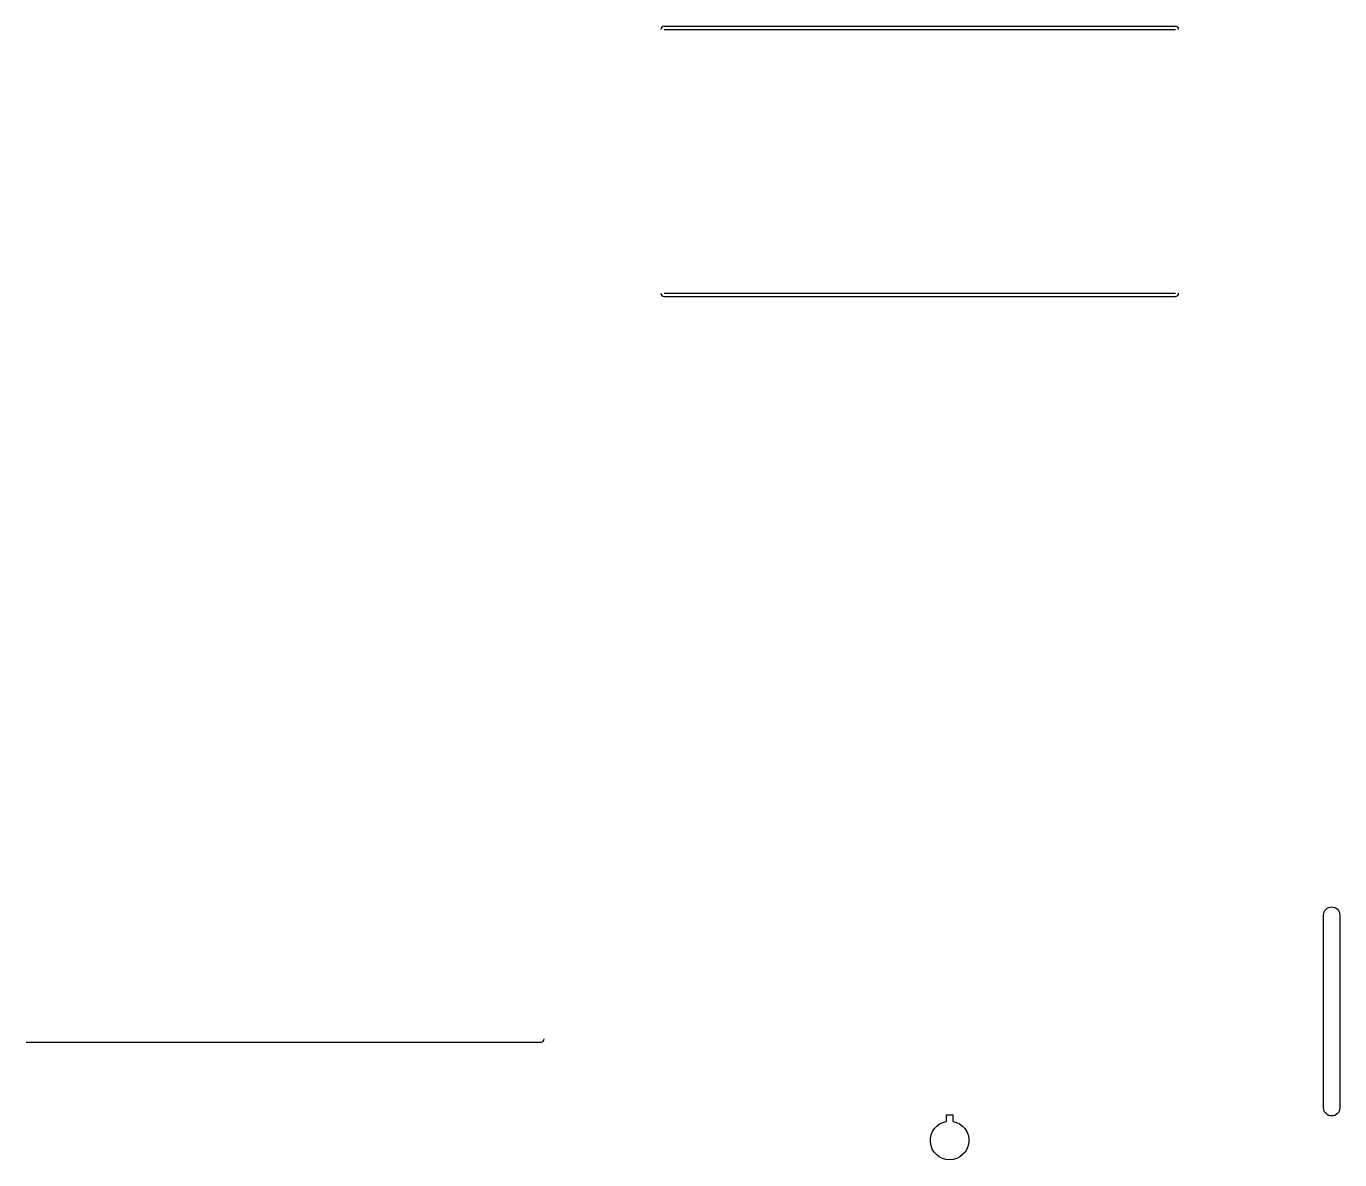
# Model space of a CAD drawing. Header units: millimetres. Extents: x 15429 to 15837, y 8428 to 8780.
import ezdxf

# ---------------------------------------------------------------- set-up
doc = ezdxf.new("R2010")
doc.units = ezdxf.units.MM
doc.layers.get('0').update_dxf_attribs({"linetype": 'CONTINUOUS'})

msp = doc.modelspace()

# ---------------------------------------------------------------- linework, layer by layer
for p, q in [((15627.36, 8780.49), (15786.36, 8780.49)), ((15627.36, 8779.49), (15786.36, 8779.49)), ((15627.36, 8697.49), (15786.36, 8697.49)), ((15627.36, 8696.49), (15786.36, 8696.49)), ((15428.94, 8464.62), (15588.98, 8464.62))]:
    msp.add_line(p, q)
for points in [[(15837.47, 8444.14, -0.414214), (15834.97, 8441.64, -0.414214), (15832.47, 8444.14), (15832.47, 8504.14, -0.414214), (15834.97, 8506.64, -0.414214), (15837.47, 8504.14)], [(15716.13, 8428.04, -0.389899), (15710.15, 8433.54, -0.389899), (15715.13, 8439.95), (15715.13, 8442.04), (15717.13, 8442.04), (15717.13, 8439.95, -0.389899), (15722.11, 8433.54, -0.389899)]]:
    msp.add_lwpolyline(points, format="xyb", close=True)
for centre, start, end in [((15627.36, 8779.49), 90, 180), ((15786.36, 8779.49), 0, 90), ((15627.36, 8697.49), 180, 270), ((15786.36, 8697.49), -90, 0), ((15588.98, 8465.62), 270, 315.009), ((15588.98, 8465.62), -44.991, 0.0181)]:
    msp.add_arc(centre, 1, start, end)

doc.saveas('drawing.dxf')
